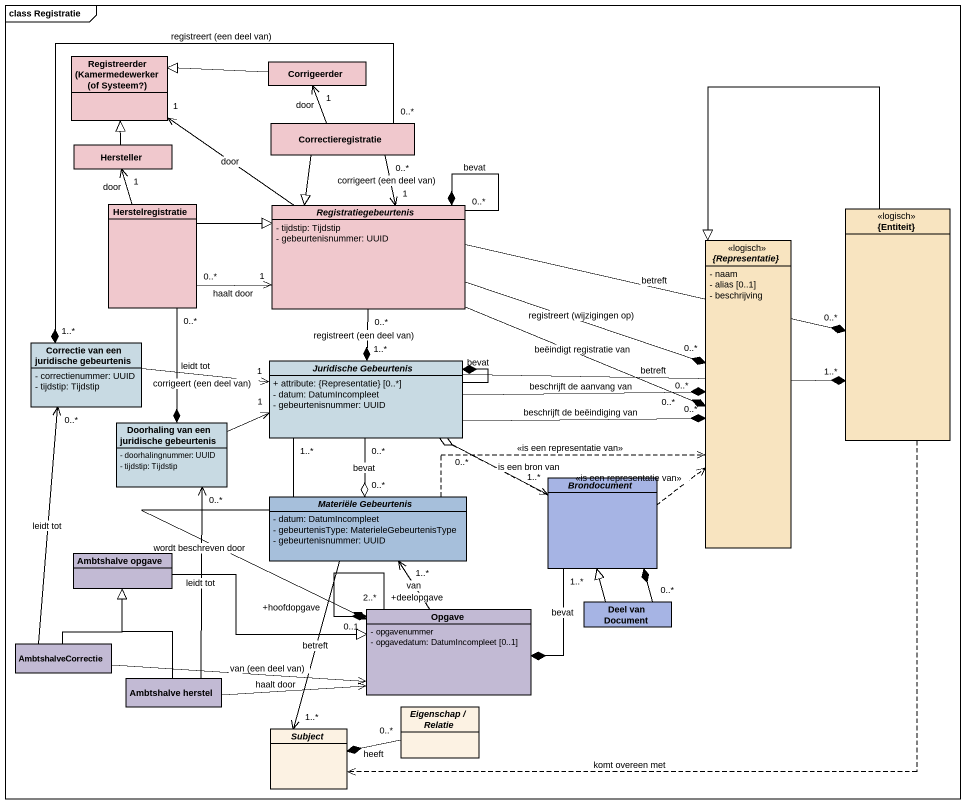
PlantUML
@startuml
mainframe class Registratie
hide circle
hide empty members
skinparam classAttributeIconSize 0
class "Registreerder (Kamermedewerker (of Systeem?)" as Registreerder #F0C8CD
class Corrigeerder #F0C8CD
class Correctieregistratie #F0C8CD
class Hersteller #F0C8CD
class Herstelregistratie #F0C8CD
abstract class Registratiegebeurtenis #F0C8CD {
  - tijdstip: Tijdstip
  - gebeurtenisnummer: UUID
}
class "{Entiteit}" as Entiteit <<logisch>> #F8E4C0
abstract class "{Representatie}" as Representatie <<logisch>> #F8E4C0 {
  - naam
  - alias [0..1]
  - beschrijving
}
class "Correctie van een juridische gebeurtenis" as Correctie_van_een #C8DAE3 {
  - correctienummer: UUID
  - tijdstip: Tijdstip
}
abstract class "Juridische Gebeurtenis" as Juridische_Gebeurtenis #C8DAE3 {
  + attribute: {Representatie} [0..*]
  - datum: DatumIncompleet
  - gebeurtenisnummer: UUID
}
class "Doorhaling van een juridische gebeurtenis" as Doorhaling_van_een #C8DAE3 {
  - doorhalingnummer: UUID
  - tijdstip: Tijdstip
}
abstract class Brondocument #A6B4E4
abstract class "Materiële Gebeurtenis" as Materiële_Gebeurtenis #A6BFDB {
  - datum: DatumIncompleet
  - gebeurtenisType: MaterieleGebeurtenisType
  - gebeurtenisnummer: UUID
}
class "Ambtshalve opgave" as Ambtshalve_opgave #C2BAD4
class "Deel van Document" as Deel_van_Document #A6B4E4
class AmbtshalveCorrectie #C2BAD4
class Opgave #C2BAD4 {
  - opgavenummer
  - opgavedatum: DatumIncompleet [0..1]
}
class "Ambtshalve herstel" as Ambtshalve_herstel #C2BAD4
abstract class "Eigenschap / Relatie" as Eigenschap_Relatie #FCF2E3
abstract class Subject #FCF2E3
Corrigeerder -left-|> Registreerder
Correctieregistratie -up-> "1" Corrigeerder : door
Correctieregistratie "0..*" --> "1" Registratiegebeurtenis : corrigeert (een deel van)
Correctieregistratie --|> Registratiegebeurtenis
Correctieregistratie "0..*" --* "1..*" Correctie_van_een : registreert (een deel van)
Hersteller -up-|> Registreerder
Herstelregistratie -up-> "1" Hersteller : door
Herstelregistratie "0..*" -right-> "1" Registratiegebeurtenis : haalt door
Herstelregistratie -right-|> Registratiegebeurtenis
Herstelregistratie "0..*" --* Doorhaling_van_een : leidt tot
Registratiegebeurtenis -up-> "1" Registreerder : door
Registratiegebeurtenis "0..*" --* Registratiegebeurtenis : bevat
Registratiegebeurtenis -right-* "0..*" Entiteit : betreft
Registratiegebeurtenis -right-* "0..*" Representatie : beëindigt registratie van
Registratiegebeurtenis -right-* "0..*" Representatie : registreert (wijzigingen op)
Registratiegebeurtenis "0..*" --* "1..*" Juridische_Gebeurtenis : registreert (een deel van)
Entiteit -left-|> Representatie
Entiteit ..> Subject : komt overeen met
Correctie_van_een -right-> "1" Juridische_Gebeurtenis : corrigeert (een deel van)
Juridische_Gebeurtenis -right-* "1..*" Entiteit : betreft
Juridische_Gebeurtenis -right-* "0..*" Representatie : beschrijft de beëindiging van
Juridische_Gebeurtenis -right-* "0..*" Representatie : beschrijft de aanvang van
Juridische_Gebeurtenis --* Juridische_Gebeurtenis : bevat
Juridische_Gebeurtenis .right.> Brondocument
Juridische_Gebeurtenis "0..*" --o "0..*" Materiële_Gebeurtenis : bevat
Juridische_Gebeurtenis "1..*" --* Opgave : wordt beschreven door
Doorhaling_van_een -right-> "1" Juridische_Gebeurtenis
Brondocument .up.> Representatie : <<is een representatie van>>
Brondocument "1..*" -left-o "0..*" Juridische_Gebeurtenis : is een bron van
Brondocument "1..*" --* Opgave : bevat
Materiële_Gebeurtenis .right.> Representatie : <<is een representatie van>>
Materiële_Gebeurtenis --> "1..*" Subject : betreft
Ambtshalve_opgave -right-|> Opgave
Deel_van_Document -up-|> Brondocument
Deel_van_Document "0..*" -up-* Brondocument
AmbtshalveCorrectie -up-> "0..*" Correctie_van_een : leidt tot
AmbtshalveCorrectie -up-|> Ambtshalve_opgave
AmbtshalveCorrectie -right-> Opgave : van (een deel van)
Opgave -up-> "1..*" Materiële_Gebeurtenis : van
Opgave "+deelopgave\n2..*" --* "+hoofdopgave\n0..1" Opgave
Ambtshalve_herstel -up-> "0..*" Doorhaling_van_een : leidt tot
Ambtshalve_herstel -up-|> Ambtshalve_opgave
Ambtshalve_herstel -right-> Opgave : haalt door
Eigenschap_Relatie "0..*" -left-* Subject : heeft
@enduml
